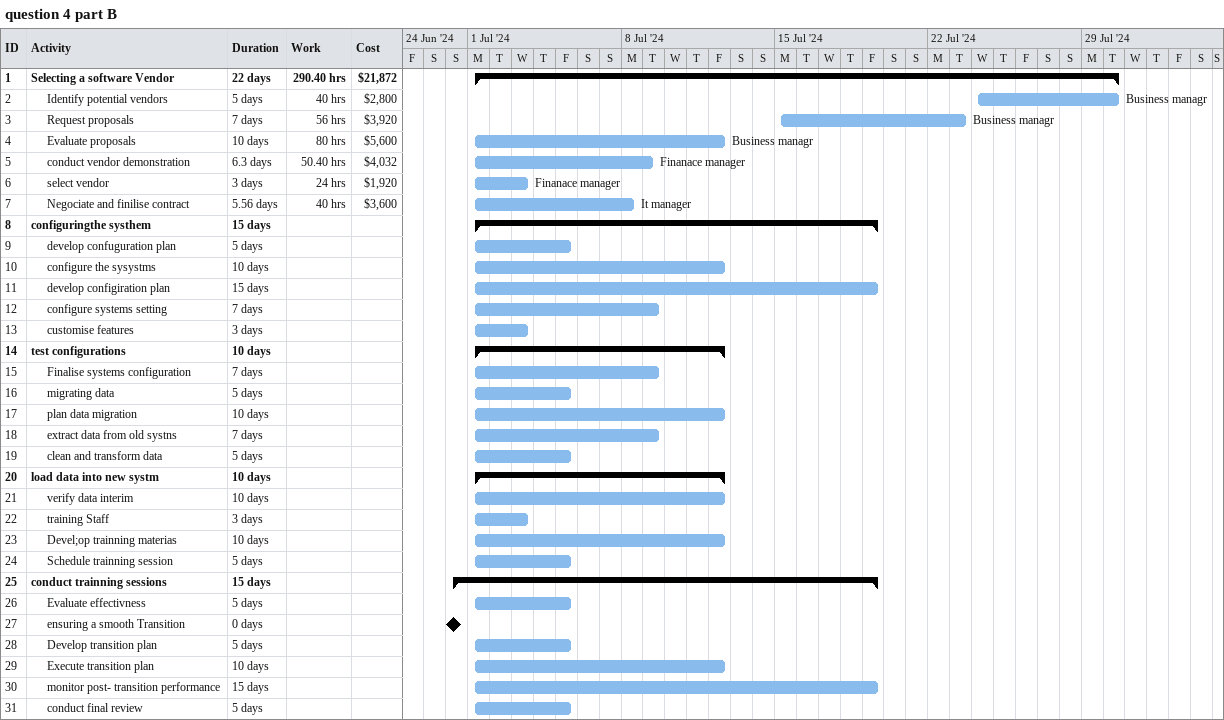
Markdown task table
question 4 part B

| ID | Level | Task | Duration | Start | Finish | Resources | Work (h) | Cost ($) |
|---|---|---|---|---|---|---|---|---|
| 1 | 1 | **Selecting a software Vendor** | 22d | 2024-07-01 | 2024-07-30 |  | 290.40 | 21872 |
| 2 | 2 | Identify potential vendors | 5d | 2024-07-24 | 2024-07-30 | Business managr | 40 | 2800 |
| 3 | 2 | Request proposals | 7d | 2024-07-15 | 2024-07-23 | Business managr | 56 | 3920 |
| 4 | 2 | Evaluate proposals | 10d | 2024-07-01 | 2024-07-12 | Business managr | 80 | 5600 |
| 5 | 2 | conduct vendor demonstration | 6.3d | 2024-07-01 | 2024-07-09 | Finanace manager | 50.40 | 4032 |
| 6 | 2 | select vendor | 3d | 2024-07-01 | 2024-07-03 | Finanace manager | 24 | 1920 |
| 7 | 2 | Negociate and finilise contract | 5.56d | 2024-07-01 | 2024-07-08 | It manager | 40 | 3600 |
| 8 | 1 | **configuringthe systhem** | 15d | 2024-07-01 | 2024-07-19 |  |  |  |
| 9 | 2 | develop confuguration plan | 5d | 2024-07-01 | 2024-07-05 |  |  |  |
| 10 | 2 | configure the sysystms | 10d | 2024-07-01 | 2024-07-12 |  |  |  |
| 11 | 2 | develop configiration plan | 15d | 2024-07-01 | 2024-07-19 |  |  |  |
| 12 | 2 | configure systems setting | 7d | 2024-07-01 | 2024-07-09 |  |  |  |
| 13 | 2 | customise features | 3d | 2024-07-01 | 2024-07-03 |  |  |  |
| 14 | 1 | **test configurations** | 10d | 2024-07-01 | 2024-07-12 |  |  |  |
| 15 | 2 | Finalise systems configuration | 7d | 2024-07-01 | 2024-07-09 |  |  |  |
| 16 | 2 | migrating data | 5d | 2024-07-01 | 2024-07-05 |  |  |  |
| 17 | 2 | plan data migration | 10d | 2024-07-01 | 2024-07-12 |  |  |  |
| 18 | 2 | extract data from old systns | 7d | 2024-07-01 | 2024-07-09 |  |  |  |
| 19 | 2 | clean and transform data | 5d | 2024-07-01 | 2024-07-05 |  |  |  |
| 20 | 1 | **load data into new systm** | 10d | 2024-07-01 | 2024-07-12 |  |  |  |
| 21 | 2 | verify data interim | 10d | 2024-07-01 | 2024-07-12 |  |  |  |
| 22 | 2 | training Staff | 3d | 2024-07-01 | 2024-07-03 |  |  |  |
| 23 | 2 | Devel;op trainning materias | 10d | 2024-07-01 | 2024-07-12 |  |  |  |
| 24 | 2 | Schedule trainning session | 5d | 2024-07-01 | 2024-07-05 |  |  |  |
| 25 | 1 | **conduct trainning sessions** | 15d | 2024-06-30 | 2024-07-19 |  |  |  |
| 26 | 2 | Evaluate effectivness | 5d | 2024-07-01 | 2024-07-05 |  |  |  |
| 27 | 2 | ensuring a smooth Transition | 0d | 2024-06-30 | 2024-06-30 |  |  |  |
| 28 | 2 | Develop transition plan | 5d | 2024-07-01 | 2024-07-05 |  |  |  |
| 29 | 2 | Execute transition plan | 10d | 2024-07-01 | 2024-07-12 |  |  |  |
| 30 | 2 | monitor post- transition performance | 15d | 2024-07-01 | 2024-07-19 |  |  |  |
| 31 | 2 | conduct final review | 5d | 2024-07-01 | 2024-07-05 |  |  |  |
